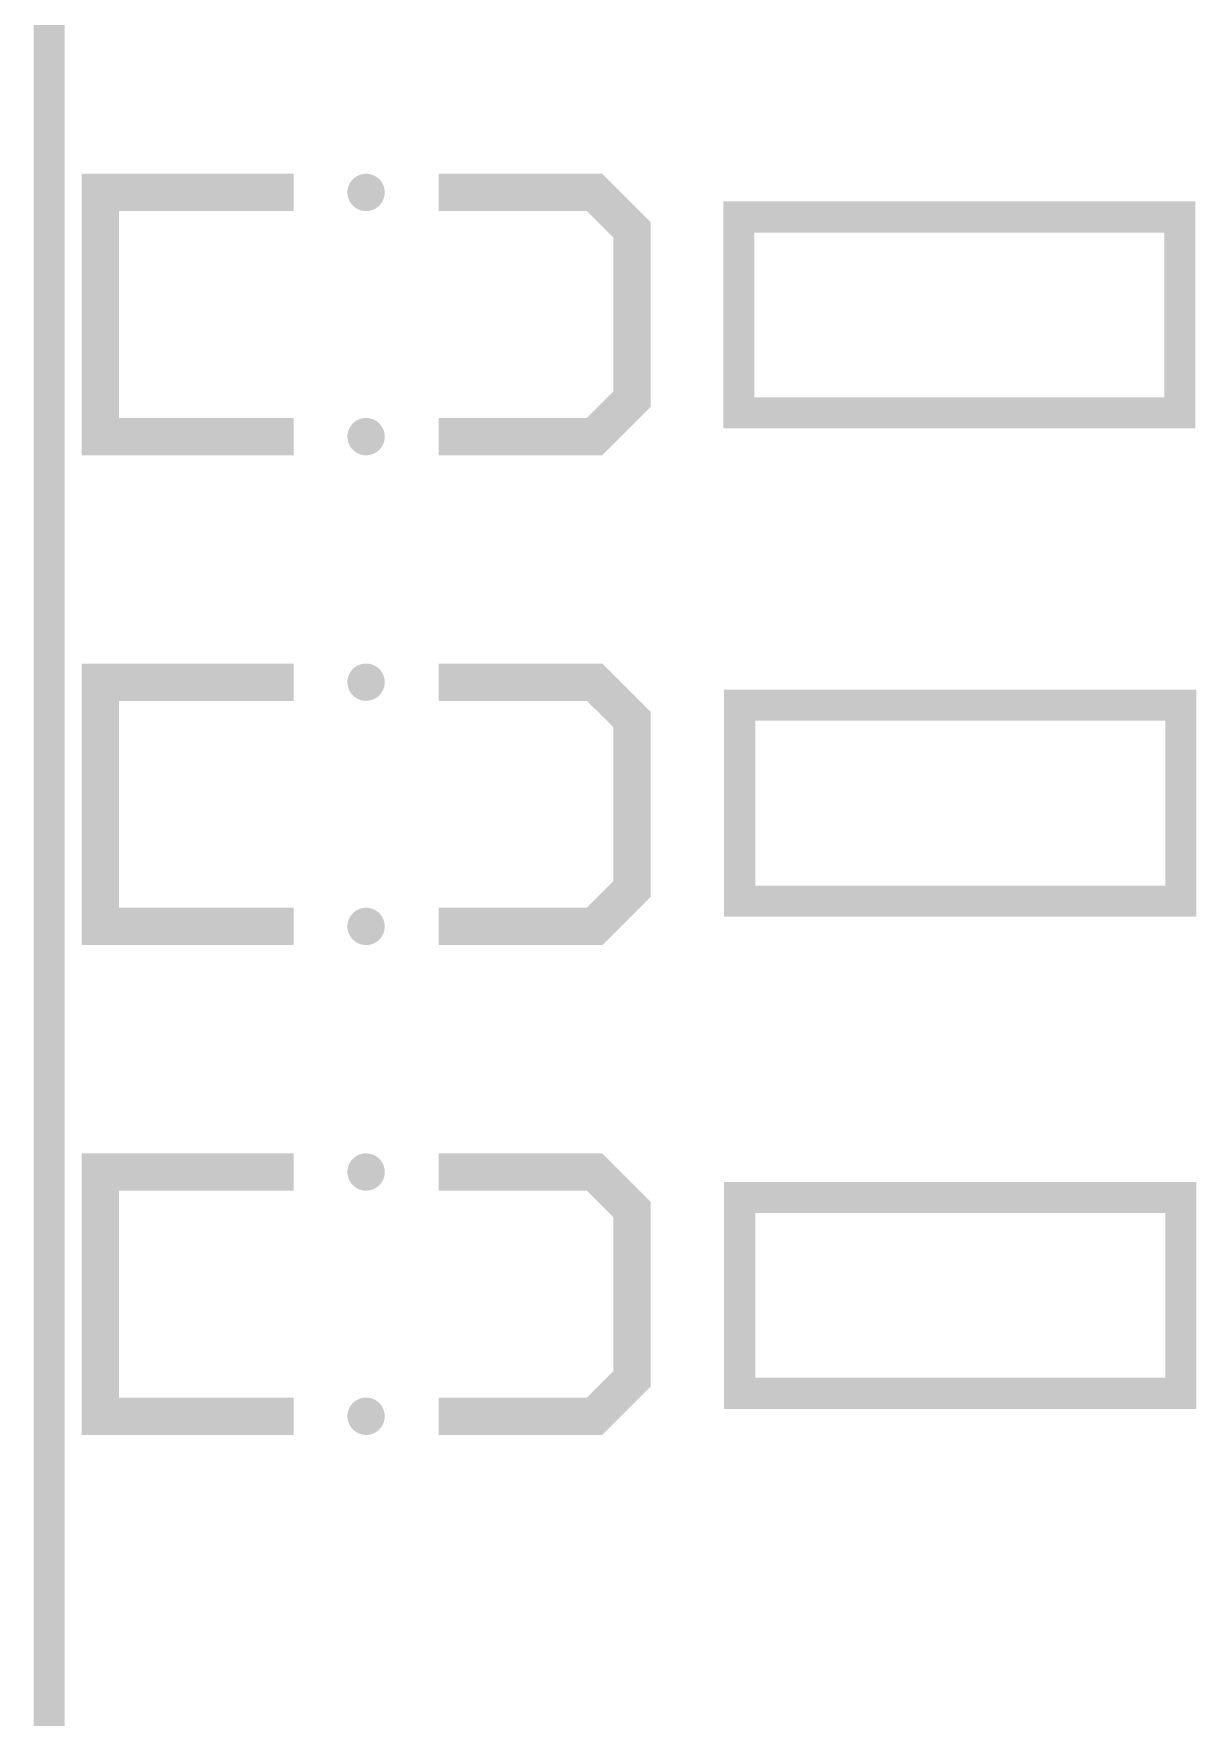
# Model space of a CAD drawing. Extents: x 1.22 to 3.09, y 1.23 to 6.
# Drawn here: x 1.356 to 1.5429, y 2.5225 to 2.7932 of the extents above; entities that cross this region are included whole.
import ezdxf

# ---------------------------------------------------------------- set-up
doc = ezdxf.new("R2010")
doc.units = 0
doc.layers.add('SST001126_PHO', color=11, linetype='CONTINUOUS')

msp = doc.modelspace()

# ---------------------------------------------------------------- linework, layer by layer
at = {"layer": 'SST001126_PHO'}
for points, const_width in [([(1.35854, 1.43433), (1.35854, 5.6261)], 0.005), ([(1.39779, 2.76766), (1.36673, 2.76766), (1.36673, 2.7284), (1.39779, 2.7284)], 0.006), ([(1.42111, 2.76766), (1.44617, 2.76766), (1.45217, 2.76166), (1.45217, 2.7344), (1.44617, 2.7284), (1.42111, 2.7284)], 0.006), ([(1.46935, 2.76371), (1.46935, 2.73222), (1.54022, 2.73222), (1.54022, 2.76371), (1.46935, 2.76371)], 0.005), ([(1.39779, 2.68892), (1.36673, 2.68892), (1.36673, 2.64966), (1.39779, 2.64966)], 0.006), ([(1.42111, 2.68892), (1.44617, 2.68892), (1.45217, 2.68292), (1.45217, 2.65566), (1.44617, 2.64966), (1.42111, 2.64966)], 0.006), ([(1.46949, 2.68523), (1.46949, 2.65373), (1.54036, 2.65373), (1.54036, 2.68523), (1.46949, 2.68523)], 0.005), ([(1.39779, 2.61018), (1.36673, 2.61018), (1.36673, 2.57092), (1.39779, 2.57092)], 0.006), ([(1.42111, 2.61018), (1.44617, 2.61018), (1.45217, 2.60418), (1.45217, 2.57692), (1.44617, 2.57092), (1.42111, 2.57092)], 0.006), ([(1.46949, 2.60609), (1.46949, 2.5746), (1.54036, 2.5746), (1.54036, 2.60609), (1.46949, 2.60609)], 0.005)]:
    msp.add_lwpolyline(points, dxfattribs=dict(at, const_width=const_width))
at = {"layer": 'SST001126_PHO', "const_width": 0.003}
for points in [[(1.40795, 2.76766, 1), (1.41095, 2.76766, 1)], [(1.40795, 2.7284, 1), (1.41095, 2.7284, 1)], [(1.40795, 2.68892, 1), (1.41095, 2.68892, 1)], [(1.40795, 2.64966, 1), (1.41095, 2.64966, 1)], [(1.40795, 2.61018, 1), (1.41095, 2.61018, 1)], [(1.40795, 2.57092, 1), (1.41095, 2.57092, 1)]]:
    msp.add_lwpolyline(points, format="xyb", close=True, dxfattribs=at)

doc.saveas('drawing.dxf')
